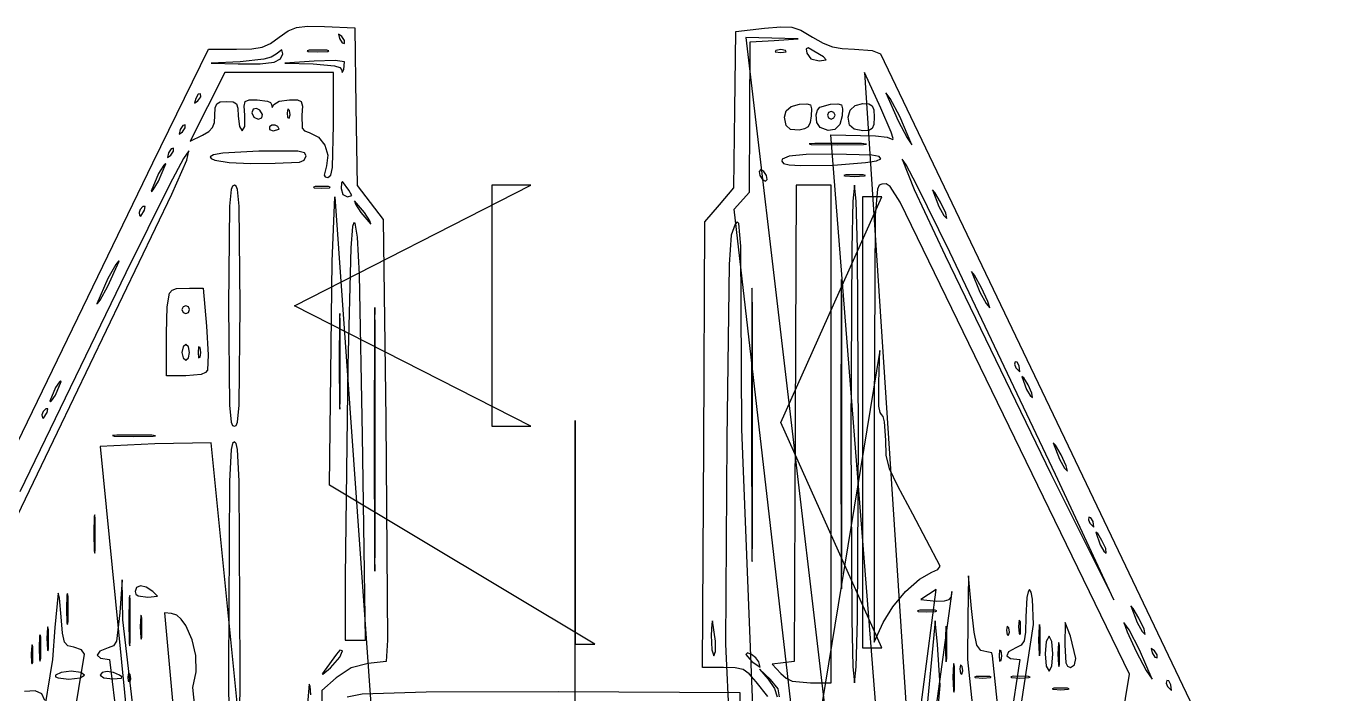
# Model space of a CAD drawing. Extents: x -109 to 333, y -74 to 385.
# Drawn here: x 88.2 to 215.2, y 320.3 to 384.9 of the extents above; entities that cross this region are included whole.
import ezdxf

# ---------------------------------------------------------------- set-up
doc = ezdxf.new("R2010")
doc.units = 0

msp = doc.modelspace()

# ---------------------------------------------------------------- linework, layer by layer
at = {"layer": 'Image'}
for p, q in [((114.314938, 384.802478), (115.369674, 384.908821)), ((115.369674, 384.908821), (117.0351, 384.87388)), ((117.0351, 384.87388), (119.97089, 384.763626)), ((159.604307, 384.708421), (161.203254, 384.867859)), ((161.203254, 384.867859), (162.242021, 384.828606)), ((111.79759, 383.223409), (112.65355, 383.83907)), ((112.65355, 383.83907), (113.524895, 384.473133)), ((113.524895, 384.473133), (114.314938, 384.802478)), ((118.701, 383.923), (118.379731, 384.157114)), ((118.379731, 384.157114), (118.490349, 383.712351)), ((118.490349, 383.712351), (118.733682, 383.297689)), ((118.701, 383.922999), (118.701, 383.923)), ((118.969347, 383.533352), (118.701, 383.922999)), ((119.97089, 384.763626), (120.072775, 377.136656)), ((156.746498, 376.82621), (156.848177, 384.38735)), ((156.848177, 384.38735), (159.604307, 384.708421)), ((160.328859, 383.750053), (157.788859, 383.822557)), ((157.788859, 383.822557), (199.32, 31.0614)), ((162.868859, 383.677548), (160.328859, 383.750053)), ((160.542449, 383.544609), (162.868859, 383.677548)), ((162.242021, 384.828606), (163.120586, 384.517595)), ((163.120586, 384.517595), (164.238927, 383.861755)), ((164.238927, 383.861755), (165.273969, 383.274118)), ((100.415535, 371.687249), (105.806535, 382.693949)), ((105.806535, 382.693949), (108.507, 382.694)), ((108.507, 382.694), (110.001201, 382.727336)), ((110.001201, 382.727336), (111.005769, 382.878319)), ((111.005769, 382.878319), (111.79759, 383.223409)), ((112.897235, 382.610883), (112.341931, 382.206031)), ((113.009976, 382.231727), (112.897235, 382.610883)), ((115.54967, 382.583), (115.35454, 382.519681)), ((115.35454, 382.519681), (115.449129, 382.467828)), ((115.449129, 382.467828), (116.396336, 382.419925)), ((117.243, 382.583), (115.54967, 382.583)), ((116.396336, 382.419925), (117.343543, 382.467828)), ((117.243002, 382.583), (117.243, 382.583)), ((117.438131, 382.519681), (117.243002, 382.583)), ((117.343543, 382.467828), (117.438131, 382.519681)), ((118.733682, 383.297689), (118.957926, 383.248252)), ((118.957926, 383.248252), (118.969347, 383.533352)), ((158.181996, 376.12933), (158.216049, 383.41167)), ((158.216049, 383.41167), (160.542449, 383.544609)), ((160.705161, 382.566651), (160.649304, 382.432606)), ((160.649304, 382.432606), (161.175532, 382.376852)), ((161.175531, 382.644943), (160.705161, 382.566651)), ((161.6459, 382.566651), (161.175531, 382.644943)), ((161.175532, 382.376852), (161.701758, 382.432605)), ((161.701758, 382.432605), (161.6459, 382.566651)), ((161.6459, 382.566651), (161.6459, 382.566651)), ((163.843557, 382.824159), (163.648535, 382.730726)), ((163.648535, 382.730726), (163.70261, 382.311138)), ((163.70261, 382.311138), (164.092504, 381.749083)), ((165.31511, 381.959733), (163.843557, 382.824159)), ((165.273969, 383.274118), (166.181045, 382.917727)), ((166.181045, 382.917727), (167.139326, 382.741415)), ((167.139326, 382.741415), (168.327987, 382.694015)), ((168.327987, 382.694015), (170.023058, 382.567254)), ((170.023058, 382.567254), (170.836287, 382.223645)), ((108.861191, 381.469887), (106.048501, 381.338316)), ((106.048501, 381.338316), (108.682571, 381.268685)), ((108.682571, 381.268685), (110.791592, 381.28616)), ((111.146299, 381.717817), (108.861191, 381.469887)), ((110.791592, 381.28616), (112.163311, 381.425952)), ((111.875081, 381.930785), (111.146299, 381.717817)), ((112.341931, 382.206031), (111.875081, 381.930785)), ((112.16331, 381.425952), (112.761268, 381.756244)), ((112.163311, 381.425952), (112.16331, 381.425952)), ((112.761268, 381.756244), (113.009976, 382.231727)), ((116.02035, 381.538792), (113.19813, 381.324364)), ((113.19813, 381.324364), (115.92628, 381.256571)), ((115.92628, 381.256571), (118.001374, 381.09135)), ((118.050388, 381.607331), (116.02035, 381.538792)), ((118.001374, 381.09135), (118.50853, 380.932457)), ((118.968, 381.471), (118.050388, 381.607331)), ((118.903634, 380.718408), (118.968, 381.471)), ((118.968, 381.471), (118.968, 381.471)), ((164.092504, 381.749083), (164.88865, 381.570836)), ((164.88865, 381.570836), (165.567994, 381.652195)), ((165.315116, 381.959733), (165.31511, 381.959733)), ((165.567994, 381.652195), (165.315116, 381.959733)), ((170.836287, 382.223645), (189.007787, 344.311845)), ((107.373, 380.436), (105.70262, 377.11007)), ((112.637, 380.436), (107.373, 380.436)), ((117.902, 380.436), (112.637, 380.436)), ((117.902, 375.356), (117.902, 380.436)), ((118.50853, 380.932457), (118.68413, 380.718408)), ((118.68413, 380.718408), (118.745864, 380.436186)), ((118.745864, 380.436186), (118.903634, 380.718408)), ((170.87488, 376.967875), (169.27296, 380.435815)), ((169.27296, 380.435815), (193.613, 9.47578)), ((104.5676, 377.912267), (104.456984, 377.467505)), ((104.456984, 377.467505), (104.778251, 377.701618)), ((104.810935, 378.326929), (104.5676, 377.912267)), ((104.778251, 377.701618), (105.046601, 378.091266)), ((105.03518, 378.376365), (104.810935, 378.326929)), ((105.046601, 378.091266), (105.03518, 378.376365)), ((105.03518, 378.376365), (105.03518, 378.376365)), ((106.454713, 377.010356), (106.59881, 377.409124)), ((106.59881, 377.409124), (106.938074, 377.578494)), ((106.938074, 377.578494), (107.55359, 377.613772)), ((107.55359, 377.613772), (108.174492, 377.578494)), ((108.174492, 377.578494), (108.513158, 377.402085)), ((108.513158, 377.402085), (108.654262, 376.978679)), ((109.249787, 377.166518), (109.355741, 377.613412)), ((109.355741, 377.613412), (109.742789, 377.778261)), ((109.742789, 377.778261), (110.524438, 377.801912)), ((110.524438, 377.801912), (111.517803, 377.673159)), ((111.517803, 377.673159), (111.801647, 377.524773)), ((111.801647, 377.524773), (111.910708, 377.331542)), ((111.910708, 377.331542), (111.972442, 377.04932)), ((111.972442, 377.04932), (112.130212, 377.331542)), ((112.130212, 377.331542), (112.653535, 377.663741)), ((112.653535, 377.663741), (113.645212, 377.801912)), ((113.645212, 377.801912), (114.405228, 377.777286)), ((114.405228, 377.777286), (114.783343, 377.612411)), ((114.783343, 377.612411), (114.888265, 377.170794)), ((162.189456, 377.151877), (162.99213, 377.357139)), ((162.99213, 377.357139), (163.692125, 377.399289)), ((163.692125, 377.399289), (164.04984, 377.288616)), ((164.04984, 377.288616), (164.160153, 376.929981)), ((164.979013, 377.078878), (165.999433, 377.357138)), ((165.999433, 377.357138), (166.70138, 377.399382)), ((166.70138, 377.399382), (167.060003, 377.288827)), ((167.060003, 377.288827), (167.170564, 376.930205)), ((167.891419, 376.794306), (168.385062, 377.254576)), ((168.385062, 377.254576), (169.122, 377.425443)), ((169.122, 377.425443), (169.708821, 377.3885)), ((169.708821, 377.3885), (170.035424, 377.217176)), ((171.756085, 377.904307), (171.3544, 378.467383)), ((171.3544, 378.467383), (172.54793, 375.742165)), ((172.69589, 376.164233), (171.756085, 377.904307)), ((105.70262, 377.11007), (104.03224, 373.78414)), ((106.37937, 375.586137), (106.4247, 376.286882)), ((106.4247, 376.286882), (106.454713, 377.010356)), ((108.654262, 376.978679), (108.68248, 376.202412)), ((108.68248, 376.202412), (108.795937, 375.205712)), ((109.311418, 376.296732), (109.249787, 377.166518)), ((109.305107, 375.217233), (109.311418, 376.296732)), ((110.129918, 376.871476), (109.99971, 376.516289)), ((109.99971, 376.516289), (110.174727, 376.095504)), ((110.433818, 376.952657), (110.129918, 376.871476)), ((110.174727, 376.095504), (110.595509, 375.920487)), ((110.781327, 376.778417), (110.433818, 376.952657)), ((110.595509, 375.920487), (110.972542, 376.05175)), ((111.04236, 376.367339), (110.781327, 376.778417)), ((110.972542, 376.05175), (111.042362, 376.367339)), ((111.042362, 376.367339), (111.04236, 376.367339)), ((113.491474, 376.906918), (113.416076, 376.516289)), ((113.416076, 376.516289), (113.461878, 376.0737)), ((113.461878, 376.0737), (113.613716, 376.0224)), ((113.64342, 376.743635), (113.491474, 376.906918)), ((113.613716, 376.0224), (113.716218, 376.328042)), ((113.643406, 376.743634), (113.64342, 376.743635)), ((113.716218, 376.328042), (113.643406, 376.743634)), ((114.888265, 377.170794), (114.828702, 376.315942)), ((114.828702, 376.315942), (114.860662, 375.052846)), ((120.072775, 377.136656), (120.174666, 369.509686)), ((156.644825, 369.26506), (156.746498, 376.82621)), ((158.14794, 368.84699), (158.181996, 376.12933)), ((161.536236, 376.111158), (161.700712, 376.73106)), ((161.70637, 375.308639), (161.536236, 376.111158)), ((161.700712, 376.73106), (162.189456, 377.151877)), ((164.11794, 376.228249), (164.017097, 375.586721)), ((164.160153, 376.929981), (164.11794, 376.228249)), ((164.623713, 376.339118), (164.742193, 376.784422)), ((164.681862, 375.608736), (164.623713, 376.339118)), ((164.742193, 376.784422), (164.979013, 377.078878)), ((165.801982, 376.562317), (165.691446, 376.296558)), ((165.691446, 376.296558), (165.801982, 376.030799)), ((166.067733, 376.672854), (165.801982, 376.562317)), ((165.801982, 376.030799), (166.067733, 375.920262)), ((166.333484, 376.562317), (166.067733, 376.672854)), ((166.067733, 375.920262), (166.333484, 376.030799)), ((166.44402, 376.296558), (166.333484, 376.562317)), ((166.333484, 376.030799), (166.44402, 376.296558)), ((166.44402, 376.296558), (166.44402, 376.296558)), ((167.128323, 376.228248), (166.891491, 375.407211)), ((167.170564, 376.930205), (167.128323, 376.228248)), ((167.689337, 376.123123), (167.891419, 376.794306)), ((167.82708, 375.319523), (167.689337, 376.123123)), ((170.035424, 377.217176), (170.176565, 376.820725)), ((170.176565, 376.820725), (170.207, 376.108403)), ((170.207, 376.108403), (170.17658, 375.395653)), ((171.871826, 374.653051), (170.87488, 376.967875)), ((173.88108, 373.448183), (172.69589, 376.164243)), ((172.69589, 376.164243), (172.69589, 376.164233)), ((103.062423, 374.901902), (102.951806, 374.45714)), ((102.951806, 374.45714), (103.273074, 374.691253)), ((103.305756, 375.316564), (103.062423, 374.901902)), ((103.273074, 374.691253), (103.541422, 375.080901)), ((103.53, 375.366), (103.305756, 375.316564)), ((103.541422, 375.080901), (103.53, 375.366)), ((103.53, 375.366), (103.53, 375.366)), ((105.22847, 374.372062), (105.840125, 374.722959)), ((105.840125, 374.722959), (106.204135, 375.09624)), ((106.204135, 375.09624), (106.37937, 375.586137)), ((108.795937, 375.205712), (109.068721, 374.791302)), ((109.068721, 374.791302), (109.305107, 375.217233)), ((111.933848, 375.342676), (111.696834, 375.174033)), ((111.696834, 375.174033), (111.702233, 374.903939)), ((111.702233, 374.903939), (112.047128, 374.791599)), ((112.245855, 375.345053), (111.933848, 375.342676)), ((112.047128, 374.791599), (112.63378, 374.957539)), ((112.517588, 375.207796), (112.245855, 375.345053)), ((112.63378, 374.957539), (112.517588, 375.207796)), ((112.63378, 374.957539), (112.63378, 374.957539)), ((114.860662, 375.052846), (115.098396, 374.779092)), ((115.098396, 374.779092), (115.537009, 374.616632)), ((117.797566, 371.247139), (117.90173, 375.355982)), ((117.90173, 375.355982), (117.902, 375.356)), ((162.137731, 374.920051), (161.70636, 375.308639)), ((161.70636, 375.308639), (161.70637, 375.308639)), ((162.96114, 374.860249), (162.137731, 374.920051)), ((163.494672, 374.968921), (162.96114, 374.860249)), ((163.827999, 375.189011), (163.494672, 374.968921)), ((164.017097, 375.586721), (163.827999, 375.189011)), ((165, 375.113998), (164.681862, 375.608736)), ((165.000003, 375.113998), (165, 375.113998)), ((165.760583, 374.815137), (165.000003, 375.113998)), ((166.413329, 374.924524), (165.760583, 374.815137)), ((166.891491, 375.407211), (166.413329, 374.924524)), ((167.82708, 375.319513), (167.82708, 375.319523)), ((168.289988, 374.946507), (167.82708, 375.319513)), ((169.11836, 374.791363), (168.289988, 374.946507)), ((169.707499, 374.828163), (169.11836, 374.791363)), ((170.035159, 374.999249), (169.707499, 374.828163)), ((170.17658, 375.395653), (170.035159, 374.999249)), ((172.54793, 375.742165), (173.415608, 374.10708)), ((104.03224, 373.78414), (105.22847, 374.372062)), ((115.537009, 374.616632), (116.439588, 374.162986)), ((116.439588, 374.162986), (117.061279, 373.396264)), ((164.48323, 373.565178), (163.920625, 373.513048)), ((163.920625, 373.513048), (164.138258, 373.470155)), ((164.138258, 373.470155), (166.63218, 373.429843)), ((168.99878, 373.563823), (164.48323, 373.565178)), ((166.0138, 374.41508), (170.3425, 374.305488)), ((195.34339, 3.45504), (166.0138, 374.41508)), ((166.63218, 373.429843), (169.190031, 373.468635)), ((169.47687, 373.511381), (168.99878, 373.563825)), ((168.99878, 373.563825), (168.99878, 373.563823)), ((169.190031, 373.468635), (169.47687, 373.511381)), ((170.3425, 374.305488), (171.488725, 374.163096)), ((171.488725, 374.163096), (172.01923, 373.957505)), ((172.070493, 374.05348), (171.871826, 374.653051)), ((172.01923, 373.957505), (172.070493, 374.05348)), ((173.415608, 374.10708), (173.88108, 373.448183)), ((101.933423, 372.643902), (101.822806, 372.19914)), ((101.822806, 372.19914), (102.144074, 372.433253)), ((102.176756, 373.058564), (101.933423, 372.643902)), ((102.144074, 372.433253), (102.412422, 372.8229)), ((102.401, 373.108), (102.176756, 373.058564)), ((102.412422, 372.8229), (102.401, 373.108)), ((102.401, 373.108), (102.401, 373.108)), ((103.9, 372.851), (103.38493, 372.095516)), ((103.711436, 371.963), (103.9, 372.851)), ((106.299596, 372.477667), (105.959777, 372.269793)), ((105.959777, 372.269793), (106.050008, 372.099738)), ((107.182722, 372.637705), (106.299596, 372.477667)), ((110.688637, 372.82721), (107.182722, 372.637705)), ((114.442896, 372.8101), (110.688637, 372.82721)), ((115.101374, 372.65032), (114.442896, 372.8101)), ((115.074077, 371.944789), (115.267517, 372.35684)), ((115.267517, 372.35684), (115.101374, 372.65032)), ((117.061279, 373.396264), (117.338525, 372.438397)), ((117.338525, 372.438397), (117.207769, 371.411312)), ((162.005733, 372.336647), (161.315425, 372.05914)), ((163.632418, 372.487723), (162.005733, 372.336647)), ((166.30923, 372.533406), (163.632418, 372.487723)), ((169.983346, 372.43306), (166.30923, 372.533406)), ((170.710914, 372.288226), (169.983346, 372.43306)), ((170.8659, 372.063036), (170.710914, 372.288226)), ((85.139864, 340.138937), (100.415535, 371.687249)), ((100.968454, 369.900072), (101.6895, 371.593402)), ((101.477692, 371.472282), (100.968454, 370.652662)), ((101.632605, 371.635588), (101.477692, 371.472282)), ((101.6895, 371.593402), (101.632605, 371.635588)), ((101.6895, 371.593402), (101.6895, 371.593402)), ((103.38493, 372.095516), (102.063187, 369.615125)), ((102.249737, 368.6705), (103.711436, 371.963)), ((106.050008, 372.099738), (106.414275, 371.949098)), ((106.414275, 371.949098), (107.815095, 371.720639)), ((107.815095, 371.720639), (109.862599, 371.61357)), ((109.862599, 371.61357), (112.257147, 371.657047)), ((112.257147, 371.657047), (114.608997, 371.763)), ((114.608997, 371.763), (114.609, 371.763)), ((114.609, 371.763), (115.074077, 371.944789)), ((117.207769, 371.411312), (116.995725, 370.497743)), ((117.631301, 370.481416), (117.797566, 371.247139)), ((159.265875, 371.028966), (159.100513, 370.86316)), ((159.558484, 370.863161), (159.265875, 371.028966)), ((161.315425, 372.05914), (161.285868, 371.866399)), ((161.285868, 371.866399), (161.44775, 371.634161)), ((161.44775, 371.634161), (161.982777, 371.494521)), ((161.982777, 371.494521), (163.097317, 371.428129)), ((163.097317, 371.428129), (166.272903, 371.47902)), ((166.272903, 371.47902), (169.39045, 371.7147)), ((169.39045, 371.7147), (170.432441, 371.879294)), ((170.432441, 371.879294), (170.8659, 372.063036)), ((170.8659, 372.063036), (170.8659, 372.063036)), ((173.317725, 371.487975), (172.92037, 372.042579)), ((172.92037, 372.042579), (174.09821, 369.097022)), ((174.319259, 369.605447), (173.317725, 371.487975)), ((102.063187, 369.615125), (97.8005, 361.031)), ((100.968454, 370.652662), (100.247405, 368.959332)), ((100.459213, 369.080452), (100.968454, 369.900072)), ((116.995725, 370.497743), (117.101588, 370.323663)), ((117.101588, 370.323663), (117.356861, 370.275982)), ((117.356861, 370.275982), (117.631301, 370.481416)), ((118.685681, 369.739946), (118.654401, 369.210192)), ((118.760883, 369.86871), (118.685681, 369.739946)), ((119.3714, 369.053402), (118.760883, 369.86871)), ((159.100513, 370.86316), (159.158244, 370.464522)), ((159.158244, 370.464522), (159.406459, 370.065884)), ((159.406459, 370.065884), (159.699066, 369.900078)), ((159.8067, 370.464522), (159.558484, 370.863161)), ((159.699066, 369.900078), (159.864428, 370.065884)), ((159.864428, 370.065884), (159.8067, 370.464522)), ((159.8067, 370.464522), (159.8067, 370.464522)), ((167.47897, 370.54157), (167.28384, 370.478251)), ((167.28384, 370.478251), (167.378429, 370.426398)), ((167.378429, 370.426398), (168.325636, 370.378495)), ((169.1723, 370.54157), (167.47897, 370.54157)), ((168.325636, 370.378495), (169.272843, 370.426398)), ((169.172302, 370.54157), (169.1723, 370.54157)), ((169.367431, 370.478251), (169.172302, 370.54157)), ((169.272843, 370.426398), (169.367431, 370.478251)), ((170.96996, 369.634492), (170.720353, 369.517226)), ((171.391876, 369.651973), (170.96996, 369.634492)), ((171.776978, 369.414464), (171.391876, 369.651973)), ((91.1929, 345.629), (102.249737, 368.6705)), ((100.247405, 368.959332), (100.3043, 368.917146)), ((100.3043, 368.917146), (100.459213, 369.080452)), ((108.011225, 369.123526), (107.840147, 367.485069)), ((108.141146, 369.437106), (108.011225, 369.123526)), ((108.305966, 369.52334), (108.141146, 369.437106)), ((108.470785, 369.437105), (108.305966, 369.52334)), ((108.600706, 369.123524), (108.470785, 369.437105)), ((108.771784, 367.485065), (108.600706, 369.123524)), ((114.13855, 357.85814), (136.999, 369.523)), ((116.11436, 369.406872), (115.962593, 369.340053)), ((115.962593, 369.340053), (116.036162, 369.285334)), ((116.036162, 369.285334), (116.77288, 369.234783)), ((117.4314, 369.406872), (116.11436, 369.406872)), ((116.77288, 369.234783), (117.509595, 369.285334)), ((117.583164, 369.340053), (117.431397, 369.406872)), ((117.431397, 369.406872), (117.4314, 369.406872)), ((117.509595, 369.285334), (117.583164, 369.340053)), ((117.773163, 362.12571), (118.020404, 368.39469)), ((118.020404, 368.39469), (142.488, 25.9432)), ((118.654401, 369.210192), (118.81892, 368.614588)), ((118.81892, 368.614588), (119.264921, 368.394884)), ((119.264921, 368.394884), (119.67593, 368.512761)), ((119.371401, 369.053402), (119.3714, 369.053402)), ((119.67593, 368.512761), (119.371401, 369.053402)), ((120.174666, 369.509686), (121.438686, 367.853736)), ((135.117, 369.523), (133.236, 369.523)), ((133.236, 369.523), (133.236, 357.858)), ((136.999, 369.523), (135.117, 369.523)), ((155.241315, 367.62573), (156.644825, 369.26506)), ((156.65775, 367.21674), (158.14794, 368.84699)), ((161.1762, 346.56948), (170.96, 368.394)), ((162.687, 369.523), (162.59, 346.475)), ((164.377, 369.523), (162.687, 369.523)), ((166.068, 369.523), (164.377, 369.523)), ((166.068, 345.44), (166.068, 369.523)), ((168.325783, 369.5229), (168.162809, 367.982439)), ((168.488758, 367.982441), (168.325783, 369.5229)), ((170.019, 368.394), (169.078, 368.394)), ((169.078, 368.394), (169.078, 346.569)), ((170.96, 368.394), (170.019, 368.394)), ((170.532217, 369.144758), (170.305828, 366.621412)), ((170.720353, 369.517226), (170.532217, 369.144758)), ((172.72154, 367.890972), (171.776978, 369.414464)), ((174.09821, 369.097022), (177.08275, 362.722699)), ((177.52987, 363.038409), (174.319259, 369.605447)), ((176.103919, 368.831525), (175.867992, 369.066165)), ((175.867992, 369.066165), (176.494473, 367.457059)), ((176.6478, 367.889005), (176.103919, 368.831525)), ((99.196297, 367.1851), (99.087025, 366.867492)), ((99.459013, 367.45148), (99.196297, 367.1851)), ((99.253154, 366.535001), (99.606901, 367.097392)), ((99.661134, 367.449451), (99.459013, 367.45148)), ((99.6069, 367.097392), (99.661134, 367.449451)), ((99.606901, 367.097392), (99.6069, 367.097392)), ((107.840147, 367.485069), (107.741522, 357.85814)), ((108.87041, 357.85814), (108.771784, 367.485065)), ((120.9121, 366.8897), (119.920112, 368.01859)), ((119.920112, 368.01859), (120.023362, 367.686979)), ((120.023362, 367.686979), (120.535805, 366.8897)), ((121.438686, 367.853736), (122.702706, 366.197786)), ((153.837815, 365.9864), (155.241315, 367.62573)), ((196.698692, 20.20488), (156.65775, 367.21674)), ((168.162809, 367.982439), (168.045035, 363.408096)), ((168.606531, 363.4081), (168.488758, 367.982441)), ((194.92574, 322.203572), (172.72154, 367.890972)), ((176.494473, 367.457059), (176.972681, 366.59808)), ((176.647798, 367.888995), (176.6478, 367.889005)), ((177.143338, 366.823873), (176.647798, 367.888995)), ((99.087025, 366.867492), (99.133077, 366.583389)), ((99.133077, 366.583389), (99.253154, 366.535001)), ((119.858386, 365.878861), (119.749457, 365.531867)), ((119.984526, 365.8507), (119.858386, 365.878861)), ((120.211414, 364.488634), (119.984526, 365.8507)), ((120.535805, 366.8897), (121.527793, 365.76081)), ((121.424544, 366.092421), (120.9121, 366.8897)), ((120.9121, 366.8897), (120.9121, 366.8897)), ((121.527793, 365.76081), (121.424544, 366.092421)), ((122.702706, 366.197786), (122.970142, 346.882186)), ((153.723905, 344.4247), (153.837815, 365.9864)), ((156.964103, 365.969065), (156.754803, 365.75028)), ((157.123661, 365.822152), (156.964103, 365.969065)), ((157.320475, 363.61978), (157.123661, 365.822152)), ((170.305828, 366.621412), (170.210867, 347.371492)), ((176.972681, 366.59808), (177.263042, 366.294465)), ((177.263042, 366.294465), (177.143338, 366.823873)), ((119.749457, 365.531867), (119.57057, 363.465576)), ((156.394054, 364.700133), (156.179746, 361.857224)), ((156.754803, 365.75028), (156.394054, 364.700133)), ((119.57057, 363.465576), (119.280046, 352.1159)), ((120.400414, 360.869575), (120.211414, 364.488634)), ((157.41332, 345.90068), (157.320475, 363.61978)), ((168.045035, 363.408096), (167.949496, 345.44)), ((168.70207, 345.44), (168.606531, 363.4081)), ((96.07652, 359.74008), (97.1699, 362.186)), ((97.083626, 362.168802), (96.84872, 361.843806)), ((97.1699, 362.186), (97.083626, 362.168802)), ((97.1699, 362.186), (97.1699, 362.186)), ((117.52592, 340.48871), (117.773163, 362.12571)), ((177.08275, 362.722699), (187.31865, 341.581499)), ((187.78247, 341.518809), (177.52987, 363.038409)), ((97.8005, 361.031), (87.5467, 339.837)), ((96.84872, 361.843806), (96.07652, 360.49267)), ((120.719, 345.346), (120.400414, 360.869575)), ((156.179746, 361.857224), (155.970745, 344.97028)), ((179.922891, 360.81677), (179.631708, 361.16042)), ((179.631708, 361.16042), (180.447588, 359.18119)), ((180.598375, 359.60837), (179.922891, 360.81677)), ((96.07652, 360.49267), (94.98314, 358.04675)), ((95.304321, 358.388942), (96.07652, 359.74008)), ((102.297729, 359.374525), (102.692228, 359.528867)), ((102.692228, 359.528867), (103.97888, 359.57328)), ((103.97888, 359.57328), (105.29592, 359.551783)), ((105.29592, 359.551783), (105.612367, 355.867173)), ((158.397572, 359.544882), (158.388835, 359.361751)), ((158.406827, 359.503559), (158.397572, 359.544882)), ((158.44795, 356.98498), (158.406827, 359.503559)), ((167.044209, 360.188673), (167.028702, 359.0166)), ((167.052841, 360.407177), (167.044209, 360.188673)), ((167.061986, 360.372364), (167.052841, 360.407177)), ((167.10263, 357.5755), (167.061986, 360.372364)), ((181.226651, 358.27799), (180.598372, 359.60837)), ((180.598372, 359.60837), (180.598375, 359.60837)), ((95.069415, 358.063947), (95.304321, 358.388942)), ((101.790787, 357.756121), (102.033697, 359.062445)), ((102.033697, 359.062445), (102.297729, 359.374525)), ((158.373136, 358.343866), (158.341964, 346.38138)), ((158.388835, 359.361751), (158.373136, 358.343866)), ((167.028702, 359.0166), (166.997954, 345.44)), ((180.447588, 359.18119), (181.055842, 358.063483)), ((181.404398, 357.64107), (181.226651, 358.27799)), ((94.98314, 358.04675), (95.069415, 358.063947)), ((101.751, 355.192), (101.790787, 357.756121)), ((103.337137, 357.747648), (103.2266, 357.48189)), ((103.2266, 357.48189), (103.337137, 357.216129)), ((103.602895, 357.858185), (103.337137, 357.747648)), ((103.337137, 357.216129), (103.602895, 357.105592)), ((103.868653, 357.747648), (103.602895, 357.858185)), ((103.602895, 357.105592), (103.868653, 357.216129)), ((103.97919, 357.48189), (103.868653, 357.747648)), ((103.868653, 357.216129), (103.97919, 357.48189)), ((103.97919, 357.48189), (103.97919, 357.48189)), ((107.741522, 357.85814), (107.840147, 348.231215)), ((108.771784, 348.231211), (108.87041, 357.85814)), ((108.87041, 357.85814), (108.87041, 357.85814)), ((136.999, 346.193), (114.13855, 357.85814)), ((118.510475, 357.101846), (118.471565, 356.645175)), ((118.5581, 356.2789), (118.510475, 357.101846)), ((121.887648, 357.505915), (121.871902, 356.488584)), ((121.905704, 357.683054), (121.887648, 357.505915)), ((121.947, 355.345), (121.905704, 357.683054)), ((133.236, 357.858), (133.236, 346.193)), ((158.447854, 335.53608), (158.44795, 356.98498)), ((158.44795, 356.98498), (158.44795, 356.98498)), ((167.10263, 333.3045), (167.10263, 357.5756)), ((167.10263, 357.5756), (167.10263, 357.5755)), ((181.055842, 358.063483), (181.404398, 357.64107)), ((105.612367, 355.867173), (105.774005, 353.103727)), ((118.471565, 356.645175), (118.435926, 352.40185)), ((118.558704, 348.75298), (118.557857, 356.2789)), ((118.557857, 356.2789), (118.5581, 356.2789)), ((121.871902, 356.488584), (121.840726, 344.8761)), ((101.74, 351.085), (101.751176, 355.19187)), ((101.751176, 355.19187), (101.751, 355.192)), ((121.947104, 334.6487), (121.947, 355.345)), ((121.947, 355.345), (121.947, 355.345)), ((103.336827, 353.874419), (103.22629, 353.3429)), ((103.22629, 353.3429), (103.336827, 352.811381)), ((103.602585, 354.095493), (103.336827, 353.874419)), ((103.868343, 353.874419), (103.602585, 354.095493)), ((103.97888, 353.3429), (103.868343, 353.874419)), ((103.868343, 352.811381), (103.97888, 353.3429)), ((103.97888, 353.3429), (103.97888, 353.3429)), ((104.846954, 353.868855), (104.7912, 353.342629)), ((104.7912, 353.342629), (104.846954, 352.816403)), ((104.981, 353.813), (104.846954, 353.868855)), ((105.059291, 353.342629), (104.981, 353.813)), ((104.981, 353.813), (104.981, 353.813)), ((104.981, 352.872258), (105.059291, 353.342629)), ((105.774005, 353.103727), (105.718251, 351.633843)), ((170.771531, 353.53018), (118.462, 33.6863)), ((170.662255, 350.42574), (170.771531, 353.53018)), ((103.336827, 352.811381), (103.602585, 352.590307)), ((103.602585, 352.590307), (103.868343, 352.811381)), ((104.846954, 352.816403), (104.981, 352.872258)), ((118.435926, 352.40185), (118.472223, 348.22555)), ((119.280046, 352.1159), (119.030852, 331.6112)), ((183.857419, 352.442741), (183.803617, 352.19819)), ((183.803617, 352.19819), (183.926112, 351.862066)), ((184.049538, 352.398828), (183.857419, 352.442741)), ((183.926112, 351.862066), (184.327417, 351.477948)), ((184.259585, 352.04141), (184.049538, 352.398828)), ((184.259586, 352.04141), (184.259585, 352.04141)), ((184.327417, 351.477948), (184.259586, 352.04141)), ((91.491866, 350.591878), (91.376328, 350.509416)), ((91.5343, 350.52), (91.491866, 350.591878)), ((103.623761, 351.085122), (101.74, 351.085)), ((105.105177, 351.217112), (103.623761, 351.085122)), ((105.512827, 351.387938), (105.105177, 351.217112)), ((105.718251, 351.633843), (105.512827, 351.387938)), ((184.701767, 350.881141), (184.521092, 351.008075)), ((184.521092, 351.008075), (184.957336, 349.763926)), ((185.115, 350.20451), (184.701767, 350.881141)), ((90.996526, 349.955556), (90.458749, 348.638516)), ((90.996526, 349.20296), (91.5343, 350.52)), ((91.376328, 350.509416), (90.996526, 349.955556)), ((91.5343, 350.52), (91.5343, 350.52)), ((170.68423, 348.135055), (170.662255, 350.42574)), ((184.957336, 349.763926), (185.304831, 349.163799)), ((185.114997, 350.204505), (185.115, 350.20451)), ((185.477818, 349.40421), (185.114997, 350.204505)), ((185.537342, 348.979955), (185.477818, 349.40421)), ((90.458749, 348.638516), (90.501183, 348.566638)), ((90.501183, 348.566638), (90.616721, 348.6491)), ((90.616721, 348.6491), (90.996526, 349.20296)), ((107.840147, 348.231215), (108.011225, 346.592756)), ((108.600706, 346.592754), (108.771784, 348.231211)), ((118.472223, 348.22555), (118.511212, 347.841435)), ((118.511212, 347.841435), (118.558704, 348.75298)), ((170.785854, 347.529445), (170.68423, 348.135055)), ((185.304831, 349.163799), (185.537342, 348.979955)), ((89.788546, 347.617246), (89.679275, 347.299636)), ((89.679275, 347.299636), (89.725327, 347.015534)), ((89.725327, 347.015534), (89.845403, 346.967146)), ((90.051263, 347.883627), (89.788546, 347.617246)), ((89.845403, 346.967146), (90.199151, 347.52954)), ((90.253384, 347.881598), (90.051263, 347.883627)), ((90.19915, 347.52954), (90.253384, 347.881598)), ((90.199151, 347.52954), (90.19915, 347.52954)), ((122.970142, 346.882186), (123.109424, 325.496986)), ((141.3, 25.9432), (141.3, 346.757)), ((141.3, 346.757), (141.3, 325.12)), ((170.210867, 347.371492), (170.214536, 325.307992)), ((170.944477, 347.3213), (170.785854, 347.529445)), ((171.103186, 347.141357), (170.944477, 347.3213)), ((171.226935, 346.636622), (171.103186, 347.141357)), ((79.0592, 320.417), (91.1929, 345.629)), ((108.011225, 346.592756), (108.141146, 346.279175)), ((108.141146, 346.279175), (108.305966, 346.19294)), ((108.305966, 346.19294), (108.470785, 346.279174)), ((108.470785, 346.279174), (108.600706, 346.592754)), ((133.236, 346.193), (135.117, 346.193)), ((135.117, 346.193), (136.999, 346.193)), ((171.618, -13.2201), (157.41332, 345.90068)), ((158.341964, 346.38138), (158.373029, 334.347893)), ((170.96, 324.744), (161.1762, 346.56948)), ((162.59, 346.475), (162.493029, 323.4269)), ((169.078, 346.569), (169.078, 324.744)), ((171.33606, 344.86334), (171.226935, 346.636622)), ((100.61196, 344.500922), (95.32442, 344.22715)), ((95.32442, 344.22715), (127.698, 16.562)), ((96.93434, 345.341258), (96.503146, 345.28619)), ((96.503146, 345.28619), (96.658801, 345.240781)), ((96.658801, 345.240781), (98.52225, 345.197774)), ((100.321, 345.339), (96.93434, 345.341258)), ((98.52225, 345.197774), (100.447637, 345.238457)), ((100.32101, 345.339176), (100.321, 345.339)), ((100.670336, 345.283629), (100.32101, 345.339176)), ((100.447637, 345.238457), (100.670336, 345.283629)), ((106.07472, 344.59948), (100.61196, 344.500922)), ((138.448296, 19.091992), (106.07472, 344.59948)), ((108.139876, 344.532896), (108.009179, 343.958652)), ((108.306349, 344.687726), (108.139876, 344.532896)), ((108.472821, 344.532896), (108.306349, 344.687726)), ((108.603518, 343.958651), (108.472821, 344.532896)), ((120.998, 325.497), (120.719, 345.346)), ((121.840726, 344.8761), (121.872016, 333.334563)), ((153.61, 322.863), (153.723905, 344.4247)), ((155.970745, 344.97028), (155.845201, 325.12068)), ((166.068, 321.357), (166.068, 345.44)), ((166.997954, 345.44), (167.028702, 331.863362)), ((167.949496, 345.44), (168.045035, 327.4719)), ((168.606531, 327.471904), (168.70207, 345.44)), ((168.70207, 345.44), (168.70207, 345.44)), ((171.394371, 343.386176), (171.33606, 344.86334)), ((187.768519, 344.3715), (187.532592, 344.60614)), ((187.532592, 344.60614), (188.159088, 342.997033)), ((188.3124, 343.42898), (187.768519, 344.3715)), ((189.007787, 344.311845), (211.791887, 296.522245)), ((108.009179, 343.958652), (107.838371, 340.893405)), ((108.774326, 340.893401), (108.603518, 343.958651)), ((171.711064, 342.085365), (171.394371, 343.386176)), ((188.159088, 342.997033), (188.637307, 342.138054)), ((188.807943, 342.36385), (188.3124, 343.42898)), ((188.3124, 343.42898), (188.3124, 343.42898)), ((172.498777, 340.382592), (171.711064, 342.085365)), ((188.637307, 342.138054), (188.927672, 341.83444)), ((188.927672, 341.83444), (188.807943, 342.36385)), ((107.838371, 340.893405), (107.741905, 322.486226)), ((108.870793, 322.486226), (108.774326, 340.893401)), ((143.182, 325.12), (117.52592, 340.48871)), ((187.31865, 341.581499), (193.40883, 329.381699)), ((187.7824, 341.518699), (187.78247, 341.518809)), ((193.40883, 329.381699), (187.7824, 341.518699)), ((173.97015, 337.69954), (172.498777, 340.382592)), ((94.744636, 337.497854), (94.700425, 335.844489)), ((94.791126, 337.632936), (94.744636, 337.497854)), ((94.84744, 337.245649), (94.791126, 337.632936)), ((94.844954, 334.235289), (94.847494, 337.245659)), ((94.847494, 337.245659), (94.84744, 337.245649)), ((176.60421, 332.65694), (173.97015, 337.69954)), ((191.007574, 337.390932), (190.953761, 337.146379)), ((190.953761, 337.146379), (191.076267, 336.810257)), ((191.199672, 337.347018), (191.007574, 337.390932)), ((191.076267, 336.810257), (191.477551, 336.426139)), ((191.40974, 336.989601), (191.199672, 337.347018)), ((191.409741, 336.989601), (191.40974, 336.989601)), ((191.477551, 336.426139), (191.409741, 336.989601)), ((94.700425, 335.844489), (94.74184, 334.130012)), ((158.406709, 333.111344), (158.447854, 335.53608)), ((191.851521, 335.82933), (191.67086, 335.956264)), ((191.67086, 335.956264), (192.10709, 334.712114)), ((192.26474, 335.152699), (191.851521, 335.82933)), ((94.74184, 334.130012), (94.788063, 333.92878)), ((94.788063, 333.92878), (94.844954, 334.235289)), ((121.90583, 332.216883), (121.947104, 334.6487)), ((158.373029, 334.347893), (158.388718, 333.294199)), ((192.10709, 334.712114), (192.454574, 334.111988)), ((192.264735, 335.152694), (192.26474, 335.152699)), ((192.627566, 334.352399), (192.264735, 335.152694)), ((192.454574, 334.111988), (192.68708, 333.928144)), ((192.68708, 333.928144), (192.627566, 334.352399)), ((121.872016, 333.334563), (121.887772, 332.353009)), ((158.388718, 333.294199), (158.406709, 333.111344)), ((167.061986, 330.507608), (167.10263, 333.3045)), ((119.030852, 331.6112), (119.030288, 325.49639)), ((121.887772, 332.353009), (121.896541, 332.176646)), ((121.896541, 332.176646), (121.90583, 332.216883)), ((167.028702, 331.863362), (167.044209, 330.691292)), ((174.609699, 331.391094), (175.810037, 332.068112)), ((175.810037, 332.068112), (176.370922, 332.345059)), ((176.370922, 332.345059), (176.60421, 332.65694)), ((179.340458, 331.705035), (179.289178, 327.659855)), ((179.644693, 328.549845), (179.340458, 331.705035)), ((97.441476, 331.32874), (97.229361, 328.14572)), ((97.511583, 327.47171), (97.441476, 331.32874)), ((98.84645, 330.604901), (98.71069, 330.200043)), ((99.215673, 330.742114), (98.84645, 330.604901)), ((99.761275, 330.611283), (99.215673, 330.742114)), ((100.42617, 330.212009), (99.761275, 330.611283)), ((133.325, 4.91508), (176.228, 330.389)), ((167.044209, 330.691292), (167.052841, 330.472791)), ((167.052841, 330.472791), (167.061986, 330.507608)), ((173.265751, 330.189342), (174.609699, 331.391094)), ((176.228, 330.389), (174.72283, 329.440613)), ((185.258626, 330.38801), (185.10907, 330.187521)), ((185.411492, 330.141065), (185.258626, 330.38801)), ((91.26455, 330.030514), (90.93967, 326.71913)), ((91.382854, 329.549674), (91.26455, 330.030514)), ((91.534673, 327.75394), (91.382854, 329.549674)), ((92.102422, 329.874919), (92.057839, 328.506731)), ((92.150681, 330.011547), (92.102422, 329.874919)), ((92.20961, 329.729691), (92.150681, 330.011547)), ((92.20961, 327.283771), (92.20961, 329.729691)), ((92.20961, 329.729691), (92.20961, 329.729691)), ((98.137795, 329.587786), (98.097196, 327.37764)), ((98.181741, 329.808492), (98.137795, 329.587786)), ((98.235403, 329.35319), (98.181741, 329.808492)), ((98.235403, 325.40209), (98.235403, 329.3532)), ((98.235403, 329.3532), (98.235403, 329.35319)), ((98.71069, 330.200043), (98.783437, 329.948706)), ((98.783437, 329.948706), (99.006596, 329.775068)), ((99.006596, 329.775068), (99.93365, 329.647565)), ((99.93365, 329.647565), (100.872813, 329.73806)), ((100.426173, 330.212009), (100.42617, 330.212009)), ((100.872813, 329.73806), (100.426173, 330.212009)), ((177.73287, 330.207709), (133.325, 4.91508)), ((172.014575, 328.707315), (173.265751, 330.189342)), ((174.72283, 329.440613), (176.228, 329.260112)), ((176.228, 329.260112), (177.036051, 329.28798)), ((177.036051, 329.28798), (177.489801, 329.413459)), ((177.489801, 329.413459), (177.688943, 329.69936)), ((177.688943, 329.69936), (177.73317, 330.208496)), ((177.73317, 330.208496), (177.73287, 330.207709)), ((184.989806, 329.63309), (184.882339, 327.74462)), ((185.10907, 330.187521), (184.989806, 329.63309)), ((185.530389, 329.447267), (185.411492, 330.141065)), ((185.634913, 327.00134), (185.530389, 329.447267)), ((91.676449, 326.155465), (91.534673, 327.75394)), ((92.057839, 328.506731), (92.102422, 327.138542)), ((97.229361, 328.14572), (96.913023, 325.40428)), ((99.244825, 327.837287), (99.195001, 326.81399)), ((99.295933, 327.910827), (99.244825, 327.837287)), ((99.3574, 327.65548), (99.295933, 327.910827)), ((102.233047, 328.081548), (101.53823, 328.130923)), ((101.53823, 328.130923), (130.5, 11.6848)), ((102.748177, 327.898364), (102.233047, 328.081548)), ((103.173043, 327.528785), (102.748177, 327.898364)), ((171.092557, 327.189472), (172.014575, 328.707315)), ((174.63284, 328.396571), (174.421152, 328.33243)), ((174.421152, 328.33243), (174.473921, 328.278763)), ((174.473921, 328.278763), (175.286974, 328.225327)), ((176.13801, 328.388979), (174.63284, 328.396571)), ((175.286974, 328.225327), (176.157852, 328.270268)), ((176.138014, 328.388979), (176.13801, 328.388979)), ((176.273236, 328.323087), (176.138014, 328.388979)), ((176.157852, 328.270268), (176.273236, 328.323087)), ((179.893313, 326.272696), (179.644693, 328.549845)), ((184.882339, 327.74462), (184.859131, 326.279315)), ((195.294729, 328.567075), (195.058802, 328.801711)), ((195.058802, 328.801711), (195.685283, 327.192604)), ((195.83861, 327.624551), (195.294729, 328.567075)), ((90.213238, 326.707607), (90.163414, 325.68431)), ((90.264346, 326.781148), (90.213238, 326.707607)), ((90.325813, 326.5258), (90.264346, 326.781148)), ((90.320677, 324.64432), (90.325785, 326.5258)), ((90.325785, 326.5258), (90.325813, 326.5258)), ((90.93967, 326.71913), (90.704957, 323.61469)), ((92.102422, 327.138542), (92.15068, 327.001916)), ((92.15068, 327.001916), (92.20961, 327.283771)), ((135.493, 1.60851), (97.511583, 327.47171)), ((98.097196, 327.37764), (98.137795, 325.167489)), ((99.195001, 326.81399), (99.239186, 325.732384)), ((99.352264, 325.774), (99.357372, 327.65548)), ((99.357372, 327.65548), (99.3574, 327.65548)), ((103.59707, 326.920223), (103.173043, 327.528785)), ((104.231439, 325.531502), (103.59707, 326.920223)), ((135.682, 1.77166), (185.634913, 327.00134)), ((176.120297, 327.378339), (146.013, 7.8379)), ((154.498998, 327.084621), (154.446068, 325.966534)), ((154.588492, 327.361562), (154.498998, 327.084621)), ((154.869613, 325.40209), (154.588492, 327.361562)), ((168.045035, 327.4719), (168.162808, 322.897559)), ((168.488757, 322.897561), (168.606531, 327.471904)), ((170.214536, 325.307992), (171.092557, 327.189472)), ((176.362048, 325.065359), (176.120297, 327.378339)), ((177.150409, 326.698541), (177.107056, 325.119862)), ((177.197341, 326.856189), (177.150409, 326.698541)), ((177.254658, 326.530972), (177.197341, 326.856189)), ((177.254658, 323.708752), (177.254658, 326.530972)), ((177.254658, 326.530972), (177.254658, 326.530972)), ((179.289178, 327.659855), (179.237899, 323.614675)), ((183.105766, 326.859083), (183.03037, 326.468453)), ((183.03037, 326.468453), (183.076157, 326.025865)), ((183.2577, 326.6958), (183.105766, 326.859083)), ((183.2577, 326.695799), (183.2577, 326.6958)), ((183.330506, 326.280209), (183.2577, 326.695799)), ((184.263695, 327.415128), (184.202886, 326.813394)), ((184.202886, 326.813394), (184.248119, 326.152185)), ((184.39031, 327.276602), (184.263695, 327.415128)), ((184.376368, 326.147714), (184.390479, 327.276604)), ((184.390479, 327.276604), (184.39031, 327.276602)), ((186.176228, 326.864349), (186.131644, 325.49616)), ((186.224489, 327.000976), (186.176228, 326.864349)), ((186.283423, 326.71912), (186.224489, 327.000976)), ((186.283423, 324.2732), (186.283423, 326.71912)), ((186.283423, 326.71912), (186.283423, 326.71912)), ((188.702545, 327.18949), (188.673899, 325.02579)), ((189.209726, 325.87245), (188.702545, 327.18949)), ((194.882779, 326.485962), (194.378198, 327.214812)), ((194.378198, 327.214812), (194.699607, 326.287578)), ((195.904458, 324.542172), (194.882779, 326.485962)), ((195.685283, 327.192604), (196.163491, 326.333625)), ((195.838608, 327.624541), (195.83861, 327.624551)), ((196.334148, 326.55942), (195.838608, 327.624541)), ((196.453852, 326.030011), (196.334148, 326.55942)), ((89.461939, 325.901267), (89.41589, 324.743571)), ((89.511785, 326.016874), (89.461939, 325.901267)), ((89.572653, 325.778381), (89.511785, 326.016874)), ((89.572653, 323.708761), (89.572653, 325.778391)), ((89.572653, 325.778391), (89.572653, 325.778381)), ((90.163414, 325.68431), (90.207599, 324.602704)), ((91.860816, 325.299821), (91.676449, 326.155465)), ((92.194421, 324.935914), (91.860816, 325.299821)), ((96.913023, 325.40428), (96.612969, 324.944755)), ((98.137795, 325.167489), (98.181741, 324.946784)), ((98.181741, 324.946784), (98.235403, 325.40209)), ((99.239186, 325.732384), (99.289653, 325.595726)), ((99.289653, 325.595726), (99.352264, 325.774)), ((104.568352, 323.996533), (104.231439, 325.531502)), ((119.030288, 325.49639), (120.014, 325.497)), ((120.014, 325.497), (120.998, 325.497)), ((123.109424, 325.496986), (122.981267, 323.427356)), ((154.446068, 325.966534), (154.503578, 324.571303)), ((154.876105, 324.405498), (154.869612, 325.402094)), ((154.869612, 325.402094), (154.869613, 325.40209)), ((180.153118, 325.015336), (179.893313, 326.272696)), ((183.076157, 326.025865), (183.22801, 325.974564)), ((183.22801, 325.974564), (183.330506, 326.280209)), ((184.248119, 326.152185), (184.304708, 326.056936)), ((184.304708, 326.056936), (184.376368, 326.147714)), ((184.742053, 325.442078), (184.459929, 325.005847)), ((184.859131, 326.279315), (184.742053, 325.442078)), ((186.131644, 325.49616), (186.176228, 324.127972)), ((186.874795, 325.375036), (186.764256, 324.179122)), ((187.140571, 325.872452), (186.874795, 325.375036)), ((187.406322, 325.375037), (187.140571, 325.872452)), ((187.516858, 324.179122), (187.406322, 325.375037)), ((188.050611, 325.202422), (188.000784, 324.179122)), ((188.101718, 325.275962), (188.050611, 325.202422)), ((188.163175, 325.020615), (188.101718, 325.275962)), ((189.745553, 323.70875), (189.209726, 325.87245)), ((194.699607, 326.287578), (195.589007, 324.411134)), ((196.163491, 326.333625), (196.453852, 326.030011)), ((39.26579, -0.417032), (93.818723, 324.15413)), ((88.698868, 324.992162), (88.645432, 324.179122)), ((88.645432, 324.179122), (88.690373, 323.308236)), ((88.752535, 325.044933), (88.698868, 324.992162)), ((88.816676, 324.833253), (88.752535, 325.044933)), ((88.809084, 323.32807), (88.816676, 324.83325)), ((88.816676, 324.83325), (88.816676, 324.833253)), ((89.41589, 324.743571), (89.461939, 323.585876)), ((90.207599, 324.602704), (90.258066, 324.466046)), ((90.258066, 324.466046), (90.320677, 324.64432)), ((92.783913, 324.81265), (92.194421, 324.935914)), ((93.523425, 324.573619), (92.783913, 324.81265)), ((93.818723, 324.15413), (93.523425, 324.573619)), ((95.277434, 324.423522), (95.031895, 324.050151)), ((95.031895, 324.050151), (95.354834, 323.742544)), ((96.104401, 324.74868), (95.277434, 324.423522)), ((96.612969, 324.944755), (96.104401, 324.74868)), ((104.59568, 322.418949), (104.568352, 323.996533)), ((118.174938, 324.133476), (117.007618, 322.485896)), ((118.506478, 324.525463), (118.174938, 324.133476)), ((118.77613, 324.47532), (118.506478, 324.525463)), ((118.526278, 323.840789), (118.77613, 324.475323)), ((118.77613, 324.475323), (118.77613, 324.47532)), ((141.3, 325.12), (142.241, 325.12)), ((142.241, 325.12), (143.182, 325.12)), ((154.503578, 324.571303), (154.703155, 323.990984)), ((154.703155, 323.990984), (154.876105, 324.405498)), ((155.845201, 325.12068), (170.834, -13.2201)), ((157.959248, 324.257524), (157.789023, 324.114721)), ((157.789023, 324.114721), (158.391499, 323.4365)), ((158.3493, 324.117778), (157.959248, 324.257524)), ((158.778246, 323.797181), (158.3493, 324.117778)), ((169.078, 324.744), (170.019, 324.744)), ((170.019, 324.744), (170.96, 324.744)), ((176.603799, 321.114249), (176.362048, 325.065359)), ((177.107056, 325.119862), (177.150409, 323.541184)), ((180.529981, 324.479586), (180.153118, 325.015336)), ((181.129773, 324.367265), (180.529981, 324.479586)), ((181.616994, 324.256729), (181.129773, 324.367265)), ((181.683803, 323.99097), (181.616994, 324.256729)), ((215.17923, -3.214262), (181.683803, 323.99097)), ((182.363428, 324.517198), (182.307679, 323.990972)), ((182.307679, 323.990972), (182.363428, 323.464744)), ((182.497473, 324.46134), (182.363428, 324.517198)), ((182.575769, 323.990972), (182.497473, 324.46134)), ((182.497473, 324.46134), (182.497473, 324.46134)), ((182.497473, 323.520601), (182.575769, 323.990972)), ((183.211561, 324.349148), (183.045674, 323.985317)), ((183.045674, 323.985317), (183.421819, 323.718385)), ((183.94158, 324.74356), (183.211561, 324.349148)), ((184.459929, 325.005847), (183.94158, 324.74356)), ((186.176228, 324.127972), (186.224489, 323.991345)), ((186.224489, 323.991345), (186.283423, 324.2732)), ((186.764256, 324.179122), (186.874795, 322.983207)), ((187.406322, 322.983208), (187.516858, 324.179122)), ((187.516858, 324.179122), (187.516858, 324.179122)), ((188.000784, 324.179122), (188.044856, 323.097516)), ((188.158038, 323.139132), (188.163118, 325.020612)), ((188.163118, 325.020612), (188.163175, 325.020615)), ((188.673899, 325.02579), (188.768596, 323.312009)), ((195.589007, 324.411134), (196.556967, 322.566126)), ((197.114058, 321.733202), (195.904458, 324.542172)), ((195.904458, 324.542172), (195.904458, 324.542172)), ((197.346813, 324.46762), (197.025556, 324.701732)), ((197.025556, 324.701732), (197.136162, 324.256969)), ((197.136162, 324.256969), (197.379501, 323.842307)), ((197.61517, 324.077972), (197.346812, 324.46762)), ((197.346812, 324.46762), (197.346813, 324.46762)), ((197.603747, 323.792872), (197.61517, 324.077972)), ((90.704957, 323.61469), (37.7089, -0.956482)), ((88.690373, 323.308236), (88.743193, 323.192849)), ((88.743193, 323.192849), (88.809084, 323.32807)), ((89.461939, 323.585876), (89.511785, 323.470268)), ((89.511785, 323.470268), (89.572653, 323.708761)), ((95.354834, 323.742544), (96.233295, 323.61468)), ((96.233295, 323.61468), (135.493, 1.60851)), ((116.857641, 322.198259), (117.60881, 322.827743)), ((117.60881, 322.827743), (118.526278, 323.840789)), ((119.602179, 322.815176), (118.146147, 321.839587)), ((121.250587, 323.239207), (119.602179, 322.815176)), ((122.981267, 323.427356), (121.250587, 323.239207)), ((184.317895, 323.61467), (135.682, 1.77166)), ((155.636811, 322.862737), (153.61, 322.863)), ((156.779084, 322.827297), (155.636811, 322.862737)), ((157.528743, 322.650637), (156.779084, 322.827297)), ((158.121897, 322.22725), (157.528743, 322.650637)), ((158.391499, 323.4365), (159.188323, 322.874051)), ((159.065153, 323.397431), (158.778246, 323.797181)), ((159.188323, 322.874051), (159.065153, 323.397432)), ((159.065153, 323.397432), (159.065153, 323.397431)), ((160.188399, 321.688393), (159.127249, 322.674632)), ((159.127249, 322.674632), (159.963298, 321.709639)), ((161.419619, 323.304105), (160.346189, 323.18131)), ((160.346189, 323.18131), (161.202987, 322.269293)), ((162.493029, 323.4269), (161.419619, 323.304105)), ((168.162808, 322.897559), (168.325783, 321.3571)), ((168.325783, 321.3571), (168.488757, 322.897561)), ((177.150409, 323.541184), (177.197341, 323.383536)), ((177.197341, 323.383536), (177.254658, 323.708752)), ((177.896749, 323.155373), (177.849304, 321.922039)), ((177.945994, 323.249437), (177.896749, 323.155373)), ((178.005429, 322.950119), (177.945994, 323.249437)), ((178.001591, 320.692339), (178.005542, 322.950119)), ((178.005542, 322.950119), (178.005429, 322.950119)), ((178.590823, 323.095924), (178.515428, 322.705295)), ((178.515428, 322.705295), (178.561215, 322.262707)), ((178.742758, 322.932642), (178.590823, 323.095924)), ((178.815564, 322.517051), (178.742758, 322.932642)), ((178.742758, 322.932642), (178.742758, 322.932642)), ((179.237899, 323.614675), (213.84, -3.59056)), ((182.363428, 323.464744), (182.497473, 323.520601)), ((183.421819, 323.718385), (184.317895, 323.61467)), ((186.874795, 322.983207), (187.140571, 322.485792)), ((187.140571, 322.485792), (187.406322, 322.983208)), ((188.044856, 323.097516), (188.095387, 322.960858)), ((188.095387, 322.960858), (188.158038, 323.139132)), ((188.768596, 323.312009), (188.937405, 322.963194)), ((188.937405, 322.963194), (189.209726, 322.86209)), ((189.209726, 322.86209), (189.612764, 323.092503)), ((189.612764, 323.092503), (189.745524, 323.708756)), ((189.745524, 323.708756), (189.745553, 323.70875)), ((197.379501, 323.842307), (197.603747, 323.792872)), ((91.541554, 322.375358), (90.99695, 322.1096)), ((90.99695, 322.1096), (91.010295, 321.95493)), ((91.010295, 321.95493), (91.24578, 321.836231)), ((91.24578, 321.836231), (92.29178, 321.733305)), ((92.52434, 322.485895), (91.541554, 322.375358)), ((92.29178, 321.733305), (93.370499, 321.843842)), ((93.438814, 322.375358), (92.52434, 322.485895)), ((93.370499, 321.843842), (93.81917, 322.1096)), ((93.81917, 322.1096), (93.438814, 322.375358)), ((93.81917, 322.1096), (93.81917, 322.1096)), ((95.514324, 322.378459), (95.32435, 322.1096)), ((95.32435, 322.1096), (95.683595, 321.845533)), ((95.987737, 322.468078), (95.514324, 322.378459)), ((95.683595, 321.845533), (96.54731, 321.739065)), ((96.599827, 322.378459), (95.987737, 322.468078)), ((96.54731, 321.739065), (97.385202, 321.822172)), ((97.20583, 322.1096), (96.599827, 322.378459)), ((97.414138, 321.935543), (97.20583, 322.1096)), ((97.20583, 322.1096), (97.20583, 322.1096)), ((97.385202, 321.822172), (97.414138, 321.935543)), ((98.062882, 322.344004), (97.987485, 321.953376)), ((97.987485, 321.953376), (98.033286, 321.510787)), ((98.033286, 321.510787), (98.185122, 321.459488)), ((98.214829, 322.180723), (98.062882, 322.344004)), ((98.185122, 321.459488), (98.287626, 321.765131)), ((98.287626, 321.765131), (98.214812, 322.180723)), ((98.214812, 322.180723), (98.214829, 322.180723)), ((104.301299, 320.902383), (104.59568, 322.418949)), ((107.741905, 322.486226), (107.838371, 304.079051)), ((108.774327, 304.079047), (108.870793, 322.486226)), ((108.870793, 322.486226), (108.870793, 322.486226)), ((118.146147, 321.839587), (116.772387, 320.628117)), ((117.007618, 322.485896), (116.810123, 322.221829)), ((116.810123, 322.221829), (116.857641, 322.198259)), ((141.48718, 2.359688), (194.92574, 322.203572)), ((158.794651, 321.451627), (158.121897, 322.22725)), ((159.926011, 320.040517), (158.794651, 321.451627)), ((159.963298, 321.709639), (160.566584, 320.814161)), ((160.188395, 321.688388), (160.188399, 321.688393)), ((160.925876, 320.774859), (160.188395, 321.688388)), ((161.202987, 322.269293), (161.714941, 321.813022)), ((161.714941, 321.813022), (162.28257, 321.534377)), ((162.28257, 321.534377), (164.063817, 321.35727)), ((164.063817, 321.35727), (166.068, 321.357)), ((177.849304, 321.922039), (177.892184, 320.629482)), ((178.561215, 322.262707), (178.713068, 322.211407)), ((178.713068, 322.211407), (178.815564, 322.517051)), ((180.08501, 321.99269), (179.933231, 321.925871)), ((179.933231, 321.925871), (180.006796, 321.871151)), ((180.006796, 321.871151), (180.743519, 321.820599)), ((181.40203, 321.99269), (180.08501, 321.99269)), ((180.743519, 321.820599), (181.480241, 321.871151)), ((181.553805, 321.925871), (181.402028, 321.99269)), ((181.402028, 321.99269), (181.40203, 321.99269)), ((181.480241, 321.871151), (181.553805, 321.925871)), ((183.66421, 321.999435), (183.452522, 321.935294)), ((183.452522, 321.935294), (183.505291, 321.881627)), ((183.505291, 321.881627), (184.318344, 321.828191)), ((185.16938, 321.991843), (183.66421, 321.999435)), ((184.318344, 321.828191), (185.189222, 321.873131)), ((185.169384, 321.99184), (185.16938, 321.991843)), ((185.304606, 321.925949), (185.169384, 321.99184)), ((185.189222, 321.873131), (185.304606, 321.925949)), ((196.556967, 322.566126), (197.114058, 321.733202)), ((198.532963, 321.587012), (198.479161, 321.342462)), ((198.479161, 321.342462), (198.601656, 321.00634)), ((198.725082, 321.5431), (198.532963, 321.587012)), ((198.935129, 321.185681), (198.725082, 321.5431)), ((89.03446, 320.575127), (88.001429, 320.538991)), ((89.661531, 320.313055), (89.03446, 320.575127)), ((89.972141, 319.665998), (89.661531, 320.313055)), ((134.585641, 4.456282), (104.301299, 320.902383)), ((115.555931, 321.22926), (115.377569, 319.318295)), ((115.655197, 321.03764), (115.555931, 321.22926)), ((115.721104, 320.193344), (115.655197, 321.03764)), ((116.772387, 320.628117), (116.773, 302.818)), ((119.21892, 320.004069), (120.6761, 320.308237)), ((120.6761, 320.308237), (126.859294, 320.494335)), ((126.859294, 320.494335), (139.679, 320.514637)), ((139.679, 320.514637), (157.2248, 320.416872)), ((148.146, -0.064316), (176.603799, 321.114249)), ((157.2248, 320.416872), (157.424777, 303.032672)), ((160.566584, 320.814161), (160.843004, 320.016309)), ((161.068101, 319.995058), (160.925876, 320.774859)), ((177.892184, 320.629482), (177.941169, 320.471309)), ((177.941169, 320.471309), (178.001591, 320.692339)), ((187.610479, 320.864399), (187.458717, 320.79758)), ((187.458717, 320.79758), (187.53229, 320.74286)), ((187.53229, 320.74286), (188.269016, 320.692308)), ((188.927529, 320.864399), (187.610479, 320.864399)), ((188.269016, 320.692308), (189.005716, 320.74286)), ((189.079286, 320.79758), (188.927525, 320.864399)), ((188.927525, 320.864399), (188.927529, 320.864399)), ((189.005716, 320.74286), (189.079286, 320.79758)), ((198.601656, 321.00634), (199.002961, 320.622221)), ((198.93513, 321.185681), (198.935129, 321.185681)), ((199.002961, 320.622221), (198.93513, 321.185681))]:
    msp.add_line(p, q, dxfattribs=at)

doc.saveas('drawing.dxf')
